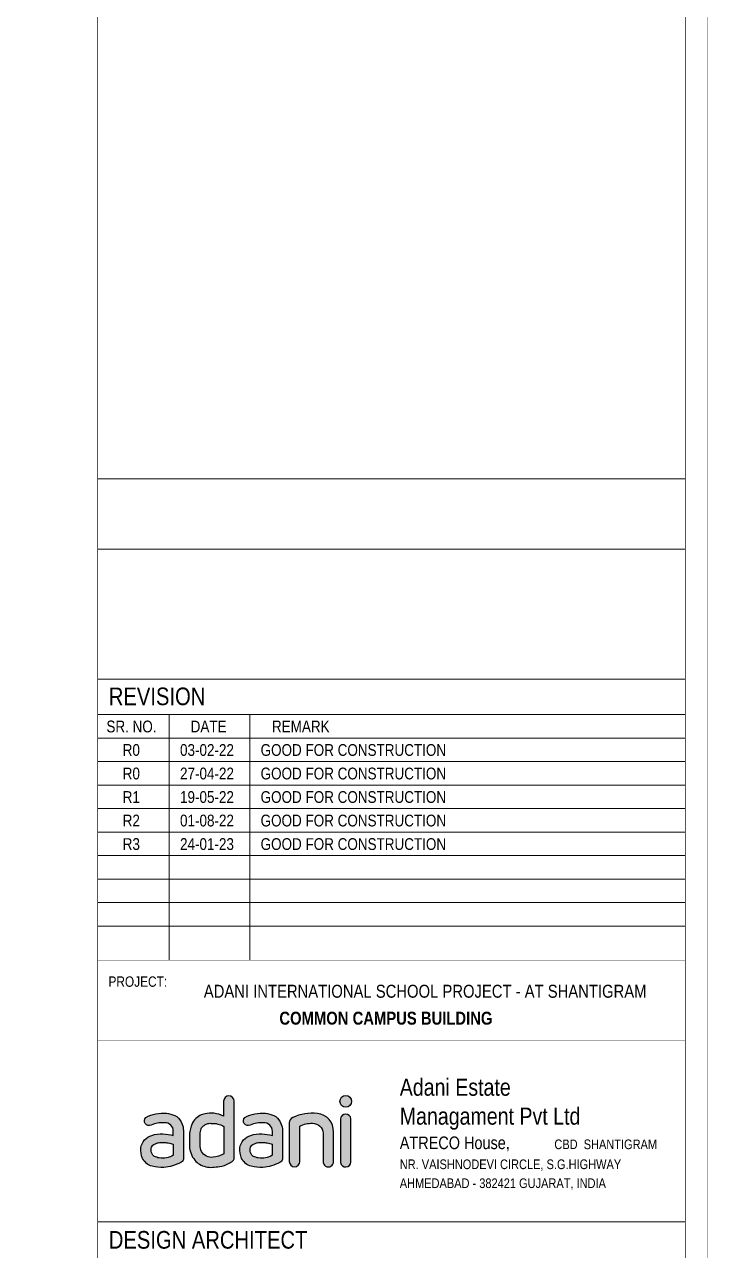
# Model space of a CAD drawing. Header units: millimetres. Extents: x 1112055 to 3390982, y -148532 to 766891.
# Drawn here: x 2376265 to 2390295, y 626896 to 652073 of the extents above; entities that cross this region are included whole.
import ezdxf

# ---------------------------------------------------------------- set-up
doc = ezdxf.new("R2010")
doc.units = ezdxf.units.MM
for name, color, linetype, lineweight in [('B TITLE BLOCK', 250, 'Continuous', 0), ('TB IL', 7, 'Continuous', 9), ('tb text', 7, 'Continuous', 13)]:
    doc.layers.add(name, color=color, linetype=linetype, lineweight=lineweight)
doc.layers.add('FORMAT TEXT', color=7, linetype='Continuous')
doc.styles.add('SWINC', font='swissc.ttf')

# ---------------------------------------------------------------- blocks, each defined once
blk = doc.blocks.new('A$C448A1362')
h = blk.add_hatch(color=144)
h.set_gradient(color1=(0, 128, 167), color2=(196, 60, 91), rotation=5, tint=1)
edge = h.paths.add_edge_path()
edge.add_arc((14.81933344435538, -0.6985207138125133), 0.7431945778757773, 0, 360)
edge = h.paths.add_edge_path()
edge.add_line((14.15277161007043, -2.943220954840626), (14.15074250250791, -8.452755263949484))
edge.add_arc((14.81271016430946, -8.345192536199875), 0.6706496295921845, 189.2292944955668, 356.1382558233712)
edge.add_line((15.48183706351529, -8.390360206402192), (15.48183706351529, -2.906189741824846))
edge.add_arc((14.81858030050353, -2.970500210281671), 0.6663672936405483, 5.538180628108128, 177.6538117834876)
edge = h.paths.add_edge_path()
edge.add_line((7.658612856253058, -3.439845030765127), (7.658612856253058, -8.334052471542009))
edge.add_arc((8.327457436545956, -8.32652838341778), 0.668886899624382, 180.6445149192386, 359.3554850807614)
edge.add_line((8.996302016838627, -8.334052471542464), (8.996302016838627, -3.840593774361196))
edge.add_arc((10.43994891255898, -6.488699477092041), 3.016053741622978, 86.78809535472402, 118.5975448000749, ccw=False)
edge.add_arc((10.61373491564996, -4.807273183709412), 1.329898324167716, 3.2061460087869023, 90.20678352166891, ccw=False)
edge.add_line((11.94155164382369, -4.732893824975463), (11.94155164382369, -8.320863272386077))
edge.add_arc((12.60398342205281, -8.339524168990692), 0.6626945675571669, 178.3863879075979, 362.4913548570173)
edge.add_line((13.26605160525287, -8.310717734573473), (13.26605160525287, -4.586290803584006))
edge.add_arc((10.97818174704571, -4.509470264667243), 2.28915920881283, 358.0768837756475, 443.9565772997473)
edge.add_arc((10.59401221925009, -8.138142946765356), 5.938111340575273, 83.95657729974697, 114.9107743569737)
edge.add_arc((8.408866964090748, -3.432967517766201), 0.7502856299517944, 114.9107743569736, 180.5252106281581)
edge = h.paths.add_edge_path(flags=16)
edge.add_line((5.507758839991311, -6.128919827983509), (5.507758839991311, -7.509220247381791))
edge.add_arc((4.146227910375046, -5.350103415743206), 2.552557925878734, 260.598114554046, 302.23537625721383, ccw=False)
edge.add_arc((4.087928553207348, -5.702189379883976), 2.195677916363923, 243.4590382901451, 260.5981145540465, ccw=False)
edge.add_arc((3.365096810479827, -7.149373683017757), 0.5780165996690875, 209.8633087811852, 243.4590382901451, ccw=False)
edge.add_arc((4.137351262187394, -6.705965495283408), 1.468515201089699, 195.2092911337714, 209.8633087811827, ccw=False)
edge.add_arc((3.574157333157927, -6.859079973122107), 0.8848788031333445, 166.7985330258342, 195.2092911337714, ccw=False)
edge.add_arc((3.587606153449087, -6.862234728725753), 0.8986926820288219, 147.3576210444231, 166.798533025833, ccw=False)
edge.add_arc((3.389644337597701, -6.73542645901648), 0.6635986204241061, 120.63220694506651, 147.3576210444251, ccw=False)
edge.add_arc((4.530526850433716, -8.662080861807453), 2.902707839709622, 112.49789540908989, 120.632206945066, ccw=False)
edge.add_arc((3.650891727382941, -6.538233166334294), 0.6039066340219512, 97.65291712801451, 112.49789540909, ccw=False)
edge.add_arc((4.113118942007532, -9.978226818855319), 4.074815783988947, 87.68643739568421, 97.65291712801928, ccw=False)
edge.add_arc((4.113118942007304, -9.978226818858502), 4.074815783992284, 79.75290279672708, 87.68643739568432, ccw=False)
edge.add_arc((3.750854027135574, -11.98215784152194), 6.111228171535338, 73.29237366723208, 79.75290279672572, ccw=False)
edge = h.paths.add_edge_path()
edge.add_line((6.790154819498412, -4.403163846067628), (6.789647542607781, -8.021569906915602))
edge.add_arc((6.267806578629234, -7.927663462294049), 0.530222983307471, 290.01279134982053, 349.79867748199996, ccw=False)
edge.add_arc((3.985686338293817, -4.071748072450418), 5.002758515494103, 273.6188457994145, 299.5013455248223, ccw=False)
edge.add_arc((4.003606063649386, -4.355086746707229), 4.718853741165793, 255.66704751986748, 273.6188457994148, ccw=False)
edge.add_arc((3.293400358615145, -7.134654667361929), 1.849988117091353, 205.0891047683781, 255.66704751986708, ccw=False)
edge.add_arc((3.859586546516539, -6.869564954474072), 2.475159577771575, 173.9289781433874, 205.0891047683788, ccw=False)
edge.add_arc((3.123595983136966, -6.791286721989991), 1.735017975735576, 136.2598033714836, 173.9289781433874, ccw=False)
edge.add_arc((3.557998223588356, -7.206993982662198), 2.336281506215076, 109.5799741139754, 136.2598033714825, ccw=False)
edge.add_arc((3.91599006055776, -8.213464895504103), 3.404523919590422, 85.56592316711209, 109.5799741139746, ccw=False)
edge.add_arc((3.508382811704678, -13.46992161850562), 8.67676072668705, 76.65013801281992, 85.56592316711192, ccw=False)
edge.add_line((5.511817055116353, -5.027621698430494), (5.511817055116353, -4.501575562849439))
edge.add_arc((4.472484140997949, -4.465110926590796), 1.039972391973434, 357.9906215679799, 455.6588950534437)
edge.add_arc((4.086198299446323, -6.903609543656557), 3.484972647131051, 85.32993988743719, 113.1845555418632)
edge.add_arc((2.444315375492806, -3.165488927077377), 0.5988448662169389, 133.8620426340904, 296.78541516636506, ccw=False)
edge.add_arc((4.224328531941637, -6.831218957114515), 4.648377712036712, 84.78407122185848, 118.17724551367121, ccw=False)
edge.add_arc((4.305412553357883, -5.453939858085732), 3.269732674621548, 65.0770173786932, 84.00498154086301, ccw=False)
edge.add_arc((5.011671825826625, -3.985957337240734), 1.640984457002071, 25.615854055559396, 65.8410484831349, ccw=False)
edge.add_arc((4.440738750321316, -4.424729147798871), 2.350214712372408, 6.139679798615873, 29.24615656970508, ccw=False)
edge.add_line((6.777472897232656, -4.173367414613267), (6.790154819498412, -4.403163846067628))
edge = h.paths.add_edge_path()
edge.add_line((-0.6647863651678563, -0.6543876243279101), (-0.6647863651678563, -2.554646856619684))
edge.add_arc((-2.400736746012171, -6.432294233545463), 4.248490661933166, 65.88282809930101, 83.13487306898243)
edge.add_arc((-2.306256045762893, -5.647543298269056), 3.458072650285579, 83.13487306898298, 101.7924313308425)
edge.add_arc((-2.511163092840661, -4.666060909044745), 2.455428855959866, 101.7924313308415, 118.2655509453169)
edge.add_arc((-2.511163092840889, -4.66606090904429), 2.455428855959293, 118.2655509453176, 138.2614549608422)
edge.add_arc((-2.762000777547655, -4.442269798546704), 2.119271147127837, 138.261454960843, 163.1198987464418)
edge.add_arc((1.435355871833508, -5.715932123283665), 6.505615702627138, 163.1198987464423, 169.3828484008401)
edge.add_arc((-3.19076537750334, -4.848743643640091), 1.798916894248737, 169.3828484008401, 182.2402990978122)
edge.add_line((-4.988307303988677, -4.919064443836078), (-4.988307303988677, -6.369876351031735))
edge.add_arc((-2.069278757865959, -6.282007161035608), 2.9203507747582, 181.7242085214847, 219.8409375234252)
edge.add_arc((-2.492418944295423, -6.635066779090948), 2.369262114674396, 219.8409375234248, 238.8760015993548)
edge.add_arc((-2.291705121782343, -6.30265454861069), 2.757571179106963, 238.8760015993553, 256.8052270138245)
edge.add_arc((-2.291705121782343, -6.30265454861069), 2.757571179106969, 256.8052270138248, 274.3139534058478)
edge.add_arc((-3.081769659276461, 4.170752759902143), 13.2607355891034, 274.3139534058478, 278.35095906789)
edge.add_arc((-1.635209111257609, -5.683693761481891), 3.30068269457009, 278.3509590678898, 299.1663416277946)
edge.add_arc((-2.948734989847708, -3.330170478050832), 5.995941880507485, 299.166341627795, 305.5628000104232)
edge.add_arc((0.2806405914250263, -7.913759985370007), 0.3910279286526687, 311.2521827326039, 366.890062656182)
edge.add_line((0.6688445802926708, -7.866850455274061), (0.6647863651676289, -0.6543876243279101))
edge.add_arc((-2.273736754432321e-13, -0.6648689873070452), 0.6648689873071513, 0.9032798203518209, 179.0967201796482)
edge = h.paths.add_edge_path(flags=16)
edge.add_line((-0.6566699349179999, -3.865957618892708), (-0.6566699349179999, -7.331673335662117))
edge.add_arc((-2.177874036258572, -4.976513678812125), 2.803718767492351, 273.8152628129169, 302.8585285343123, ccw=False)
edge.add_arc((-2.222214389678811, -6.391559054528216), 1.40160951483312, 207.7678228712067, 279.4820398668521, ccw=False)
edge.add_arc((-1.983284873086404, -6.265757242648078), 1.671634346601225, 177.0124350050554, 207.7678228712068, ccw=False)
edge.add_line((-3.652647250965629, -6.178632963264818), (-3.652647250965629, -4.830798264866871))
edge.add_arc((-1.238173986717811, -5.021393273126478), 2.42198422805385, 159.7603310861371, 175.4865139123886, ccw=False)
edge.add_arc((-2.68210193758614, -4.488995900572945), 0.8830316980514378, 128.3998146419164, 159.7603310861371, ccw=False)
edge.add_arc((-2.214624559589311, -5.078809482746465), 1.635637279119564, 114.37650926095529, 128.3998146419147, ccw=False)
edge.add_arc((-2.394140627233583, -4.682636839643919), 1.200690406863742, 90.11877477638052, 114.3765092609566, ccw=False)
edge.add_arc((-2.371279833046856, -15.71044246335828), 12.22851972592457, 87.66288555333898, 90.11877477638222, ccw=False)
edge.add_arc((-1.946071046559382, -5.291973032022042), 1.801376886018847, 71.99206667147678, 87.66288555333881, ccw=False)
edge.add_arc((-6.364710685310456, -19.83489248203136), 17.00044722771216, 71.72441422244219, 72.98208476505982, ccw=False)
edge.add_arc((-1.948515104208809, -6.169105727444958), 2.640711107135314, 60.711755299823324, 69.72818362236211, ccw=False)
edge = h.paths.add_edge_path(flags=16)
edge.add_line((-7.044807818593881, -6.128919827983509), (-7.044807818593881, -7.509220247381791))
edge.add_arc((-8.406338748210146, -5.350103415743206), 2.552557925878734, 260.598114554046, 302.23537625721383, ccw=False)
edge.add_arc((-8.464638105377844, -5.702189379883976), 2.195677916363924, 243.4590382901451, 260.5981145540465, ccw=False)
edge.add_arc((-9.187469848105366, -7.149373683017757), 0.5780165996690874, 209.8633087811852, 243.4590382901451, ccw=False)
edge.add_arc((-8.41521539639757, -6.705965495283408), 1.468515201089699, 195.2092911337714, 209.8633087811827, ccw=False)
edge.add_arc((-8.978409325427265, -6.859079973122107), 0.8848788031333437, 166.7985330258342, 195.2092911337714, ccw=False)
edge.add_arc((-8.964960505136105, -6.862234728725753), 0.8986926820288219, 147.3576210444231, 166.798533025833, ccw=False)
edge.add_arc((-9.162922320987263, -6.73542645901648), 0.6635986204241063, 120.63220694506651, 147.3576210444251, ccw=False)
edge.add_arc((-8.022039808151249, -8.662080861807453), 2.902707839709622, 112.49789540908989, 120.632206945066, ccw=False)
edge.add_arc((-8.901674931202251, -6.538233166334294), 0.6039066340219509, 97.65291712801428, 112.49789540908989, ccw=False)
edge.add_arc((-8.43944771657766, -9.978226818855319), 4.074815783988947, 87.68643739568421, 97.65291712801928, ccw=False)
edge.add_arc((-8.439447716577888, -9.978226818858502), 4.074815783992284, 79.75290279672708, 87.68643739568432, ccw=False)
edge.add_arc((-8.801712631449618, -11.98215784152194), 6.111228171535338, 73.29237366723208, 79.75290279672572, ccw=False)
edge = h.paths.add_edge_path()
edge.add_line((-5.762411839086781, -4.403163846067628), (-5.762919115977411, -8.021569906915602))
edge.add_arc((-6.284760079955959, -7.927663462294049), 0.5302229833074719, 290.01279134982065, 349.798677482, ccw=False)
edge.add_arc((-8.566880320291148, -4.071748072450418), 5.002758515494103, 273.6188457994145, 299.5013455248223, ccw=False)
edge.add_arc((-8.548960594935807, -4.355086746707229), 4.718853741165793, 255.66704751986748, 273.6188457994148, ccw=False)
edge.add_arc((-9.259166299970047, -7.134654667361929), 1.849988117091353, 205.0891047683781, 255.66704751986708, ccw=False)
edge.add_arc((-8.692980112068653, -6.869564954474072), 2.475159577771575, 173.9289781433874, 205.0891047683788, ccw=False)
edge.add_arc((-9.428970675448227, -6.791286721989991), 1.735017975735576, 136.2598033714836, 173.9289781433874, ccw=False)
edge.add_arc((-8.994568434996836, -7.206993982662198), 2.336281506215077, 109.5799741139754, 136.2598033714825, ccw=False)
edge.add_arc((-8.636576598027432, -8.213464895504103), 3.404523919590422, 85.56592316711209, 109.5799741139746, ccw=False)
edge.add_arc((-9.044183846880514, -13.46992161850562), 8.67676072668705, 76.65013801281992, 85.56592316711192, ccw=False)
edge.add_line((-7.040749603468839, -5.027621698430494), (-7.040749603468839, -4.501575562849439))
edge.add_arc((-8.080082517587016, -4.465110926590796), 1.039972391973435, 357.9906215679799, 455.6588950534437)
edge.add_arc((-8.466368359138869, -6.903609543656557), 3.484972647131051, 85.32993988743719, 113.1845555418632)
edge.add_arc((-10.10825128309239, -3.165488927077377), 0.5988448662169391, 133.8620426340904, 296.7854151663651, ccw=False)
edge.add_arc((-8.328238126643555, -6.831218957114515), 4.648377712036713, 84.78407122185848, 118.17724551367121, ccw=False)
edge.add_arc((-8.24715410522731, -5.453939858085732), 3.269732674621548, 65.0770173786932, 84.00498154086301, ccw=False)
edge.add_arc((-7.540894832758568, -3.985957337240734), 1.640984457002071, 25.615854055559396, 65.8410484831349, ccw=False)
edge.add_arc((-8.111827908263876, -4.424729147798871), 2.350214712372407, 6.139679798615873, 29.24615656970508, ccw=False)
edge.add_line((-5.775093761352537, -4.173367414613267), (-5.762411839086781, -4.403163846067628))
at = {"layer": 'Defpoints'}
for points in [[(-0.6647863651678563, -0.6543876243279101), (-0.6647863651678563, -2.554646856619684, 0.07541875449206863), (-1.892903717377976, -2.214264063008386, 0.08158927728195095), (-3.012971091884083, -2.262455367618031, 0.07200158244177832), (-3.673952880372099, -2.503411890666257, 0.08747065465243846), (-4.343380748454138, -3.031402128400487, 0.1088927901249689), (-4.789962039753391, -3.826897298314407, 0.02733407760724219), (-4.95888524433235, -4.517301146458749, 0.05616014285171117), (-4.988307303988677, -4.919064443836078), (-4.988307303988677, -6.369876351031735, 0.1678662430565968), (-4.311599931891351, -8.152954621588151, 0.08324764646749883), (-3.717071416075441, -8.663275173559896, 0.07839098920922768), (-2.921153974680465, -8.987425106671026, 0.07654520455502953), (-2.084276282893143, -9.052413098854458, 0.01761658224182823), (-1.155830395295652, -8.949379339873985, 0.09107480465804352), (-0.02663203675820114, -8.565878010559345, 0.02791706392525837), (0.5384744194011546, -8.207740525776217, 0.2476503926846541), (0.6688445802926708, -7.866850455274061), (0.6647863651676289, -0.6543876243279101, 0.9843577705796193), (-0.6647863651678563, -0.6543876243279101, -0.9843577705796193)], [(7.658612856253058, -3.439845030765127), (7.658612856253058, -8.334052471542464, 0.9888138903809678), (8.996302016838627, -8.334052471542464), (8.996302016838627, -3.840593774361196, -0.1396930776755655), (10.60893525214442, -3.477383520671765, -0.3989627704076013), (11.94155164382369, -4.732893824975463), (11.94155164382369, -8.320863272386077, 1.036479897949533), (13.26605160525287, -8.310717734573473), (13.26605160525287, -4.586290803584006, 0.3933042129500563), (11.21918935156964, -2.233033307961932, 0.1358904779811795), (8.092841874630494, -2.752484843964567, 0.2943844530381903), (7.658612856253058, -3.439845030765127, 4.248669503008863)], [(14.15277161007043, -2.943220954840626), (14.15074250250791, -8.452755263949484, 0.891820705005876), (15.48183706351529, -8.390360206402192), (15.48183706351529, -2.906189741824846, 0.933458803029733), (14.15277161007043, -2.943220954840626, 1.924318933905837)], [(-0.6566699349179999, -3.865957618892708), (-0.6566699349179999, -7.331673335661662, -0.1274079101730488), (-1.99131543415956, -7.77401878428941, -0.3235416448118485), (-3.462418416980199, -7.044554615566767, -0.1350070942812793), (-3.652647250965629, -6.178632963264818), (-3.652647250965629, -4.830798264866871, -0.06872631680704114), (-3.510609721589844, -4.183512952425872, -0.1376965565907644), (-3.230592877963318, -3.79696796176745, -0.06126469009804751), (-2.889702807461617, -3.588984436609962, -0.10624137210056), (-2.396629669771301, -3.48194901268721, -0.01071624843410108), (-1.872612641752767, -3.492094550499814, -0.06848360903983725), (-1.389177764984424, -3.578838898797358, -0.005487678053938331), (-1.033576664654447, -3.691961645407218, -0.03936189994623337), (-0.6566699349179999, -3.865957618892708, 1.356783517631229)], [(-7.044807818593881, -6.128919827983509), (-7.044807818593881, -7.509220247381791, -0.1837024111024695), (-8.82332059713508, -7.86837228594618, -0.07492305019557059), (-9.445749341935425, -7.666476083476255, -0.1476481128128201), (-9.688734972545944, -7.437186928912297, -0.06402749356167123), (-9.83229433259362, -7.091224089504294, -0.1246042540064638), (-9.839903485953073, -6.656995071127085, -0.08503102905075369), (-9.72170797043691, -6.377485504390961, -0.1171430805373001), (-9.501042523013666, -6.164429210327171, -0.03550754085689274), (-9.132759500417933, -5.980287699029532, -0.06486417715555219), (-8.982098263901435, -5.939705547779113, -0.04351440527225555), (-8.274954278366295, -5.906732549888375, -0.03463040874682313), (-7.714563698912571, -5.96840552179242, -0.02819684536750116), (-7.044807818593881, -6.128919827983509, 0.4870208130656629)], [(5.507758839991311, -6.128919827983509), (5.507758839991311, -7.509220247381791, -0.1837024111024695), (3.729246061450112, -7.86837228594618, -0.07492305019557059), (3.106817316649767, -7.666476083476255, -0.1476481128128201), (2.86383168603902, -7.437186928912297, -0.06402749356167123), (2.720272325991345, -7.091224089504294, -0.1246042540064638), (2.712663172632119, -6.656995071127085, -0.08503102905075369), (2.830858688148282, -6.377485504390961, -0.1171430805373001), (3.051524135571299, -6.164429210327171, -0.03550754085689274), (3.419807158167259, -5.980287699029532, -0.06486417715555219), (3.57046839468353, -5.939705547779113, -0.04351440527225555), (4.277612380218898, -5.906732549888375, -0.03463040874682313), (4.838002959672622, -5.96840552179242, -0.02819684536750116), (5.507758839991311, -6.128919827983509, 0.4870208130656629)]]:
    blk.add_lwpolyline(points, format="xyb", dxfattribs=at)
for points in [[(-5.762411839086781, -4.403163846067628), (-5.762919115977411, -8.021569906915602, -0.2669481187597852), (-6.103301909588708, -8.425869588745854, -0.1134162915094906), (-8.2511122645069, -9.064531194046367, -0.07849008793115403), (-9.717142478421238, -8.927059156686255, -0.2243418394939228), (-10.9346070159279, -7.919099975008749, -0.1368057198153948), (-11.15425790956988, -6.607789212736179, -0.1658590459996468), (-10.68249040128603, -5.591713600808589, -0.1169414544130342), (-9.777508428406009, -5.005808792133166, -0.1051662217590635), (-8.373365995148106, -4.819130896382148, -0.03892208847284846), (-7.040749603468839, -5.027621698430494), (-7.040749603468839, -4.501575562849439, 0.4539793650940807), (-8.182629884272046, -3.43020676984338, 0.1221406884645016), (-9.838381655281182, -3.700078075657302, -0.8610727055752213), (-10.52320545762882, -2.733715599011475, -0.1467451494329428), (-7.905656701989301, -2.20208941763326, -0.08277711465856903), (-6.869290014436729, -2.488700860838208, -0.1773403027500228), (-6.061197927666626, -3.276501871983101, -0.1011640304320547), (-5.775093761352537, -4.173367414613267)], [(6.790154819498412, -4.403163846067628), (6.789647542607781, -8.021569906915602, -0.2669481187597852), (6.449264748996484, -8.425869588745854, -0.1134162915094906), (4.301454394078291, -9.064531194046367, -0.07849008793115403), (2.835424180163955, -8.927059156686255, -0.2243418394939228), (1.617959642657297, -7.919099975008749, -0.1368057198153948), (1.398308749015314, -6.607789212736179, -0.1658590459996468), (1.870076257299161, -5.591713600808589, -0.1169414544130342), (2.775058230179184, -5.005808792133166, -0.1051662217590635), (4.179200663437086, -4.819130896382148, -0.03892208847284846), (5.511817055116353, -5.027621698430494), (5.511817055116353, -4.501575562849439, 0.4539793650940807), (4.369936774313146, -3.43020676984338, 0.1221406884645016), (2.71418500330401, -3.700078075657302, -0.8610727055752213), (2.029361200956373, -2.733715599011475, -0.1467451494329428), (4.646909956595891, -2.20208941763326, -0.08277711465856903), (5.683276644148464, -2.488700860838208, -0.1773403027500228), (6.491368730918566, -3.276501871983101, -0.1011640304320547), (6.777472897232656, -4.173367414613267)]]:
    blk.add_lwpolyline(points, format="xyb", close=True, dxfattribs=at)
blk.add_circle((14.81933344435538, -0.6985207138125133), 0.7431945778757773, dxfattribs=at)

msp = doc.modelspace()

# ---------------------------------------------------------------- linework, layer by layer
at = {"layer": 'B TITLE BLOCK', "color": 250, "lineweight": 0}
for p, q in [((2389841.488298127, 642746.1801087485), (2377768.294605605, 642746.1801087485)), ((2389841.488298127, 641297.3968656473), (2377768.294605605, 641297.3968656473)), ((2389841.488298127, 638627.2955736159), (2377768.294605605, 638627.2955736159)), ((2389841.488298127, 637902.9039520656), (2377768.294605605, 637902.9039520656)), ((2379236.852775922, 637902.9039520656), (2379236.852775922, 632857.4273853742)), ((2380891.836090902, 637902.9039520656), (2380891.836090902, 632857.4273853742)), ((2389841.488298127, 637419.9762043654), (2377768.294605605, 637419.9762043654)), ((2389841.488298127, 636937.0484566651), (2377768.294605605, 636937.0484566651)), ((2389841.488298127, 636454.1207089645), (2377768.294605605, 636454.1207089645)), ((2389841.488298127, 635971.1929612646), (2377768.294605605, 635971.1929612646)), ((2389841.488298127, 635488.265213564), (2377768.294605605, 635488.265213564)), ((2389841.488298127, 635005.3374658634), (2377768.294605605, 635005.3374658634)), ((2389841.488298127, 634522.4097181633), (2377768.294605605, 634522.4097181633)), ((2389841.488298127, 634039.4819704632), (2377768.294605605, 634039.4819704632)), ((2389841.488298127, 633556.5542227628), (2377768.294605605, 633556.5542227628)), ((2377768.294605604, 627481.0731905106), (2389841.488298127, 627481.0731905106))]:
    msp.add_line(p, q, dxfattribs=at)
at = {"layer": 'B TITLE BLOCK', "color": 1, "const_width": 10.0668797537439}
msp.add_lwpolyline([(2202163.636643533, 678597.1602636096), (2202163.636643533, 599270.4829199727), (2390289.955005636, 599270.4829199727), (2390289.955005636, 678597.1602636096)], close=True, dxfattribs=at)
at = {"layer": 'B TITLE BLOCK', "color": 250, "lineweight": 0}
for points, const_width in [([(2202612.103351041, 678148.6935561013), (2202612.103351041, 599718.9496274812), (2389841.488298127, 599718.9496274812), (2389841.488298127, 678148.6935561013)], 10.0668797537439), ([(2377768.294605605, 599718.9496274812), (2389841.488298127, 599718.9496274812), (2389841.488298127, 678148.6935561013), (2377768.294605605, 678148.6935561013)], 10.06687975374391), ([(2389841.488298127, 642746.1801087485), (2377768.294605605, 642746.1801087485), (2377768.294605605, 632857.4273853742), (2389841.488298127, 632857.4273853742)], 10.06687975374391), ([(2377768.294605604, 631200.100417794), (2389841.488298127, 631200.100417794), (2389841.488298127, 627481.0731905106), (2377768.294605604, 627481.0731905106)], 10.06687975374391), ([(2389841.488298127, 627481.0731905078), (2377768.294605605, 627481.0731905078), (2377768.294605605, 622746.891437595), (2389841.488298127, 622746.891437595)], 10.06687975374391)]:
    msp.add_lwpolyline(points, close=True, dxfattribs=dict(at, const_width=const_width))

# ---------------------------------------------------------------- block references
at = {"layer": 'TB IL', "xscale": 162.0472351606416, "yscale": 162.0472351606416, "zscale": 162.0472351606416}
msp.add_blockref('A$C448A1362', (2380463.08345632, 630071.3155400606), dxfattribs=at)

# ---------------------------------------------------------------- texts
at = {"layer": 'FORMAT TEXT', "style": 'SWINC'}
for s, p in [('REVISION', (2377996.952564863, 638094.4636816019)), ('DESIGN ARCHITECT', (2377996.952564863, 626933.5361046166))]:
    msp.add_text(s, height=362.1958107754754, dxfattribs=at).set_placement(p)
at = {"layer": 'FORMAT TEXT', "lineweight": 15, "style": 'SWINC'}
for s, p in [('SR. NO.', (2377947.901862122, 637536.3715252763)), ('DATE', (2379678.779802667, 637536.3715252763)), ('REMARK', (2381349.212496286, 637536.3715252763)), ('R3', (2378282.389947558, 635121.7327867739)), ('24-01-23', (2379459.804306387, 635121.7327867739)), ('GOOD FOR CONSTRUCTION', (2381114.787621381, 635121.7327867739))]:
    msp.add_text(s, height=241.4638738503169, dxfattribs=at).set_placement(p)
at = {"layer": 'FORMAT TEXT', "color": 252, "lineweight": 15, "style": 'SWINC'}
for s, p in [('R0', (2378282.389947558, 637053.4437775759)), ('03-02-22', (2379459.804306387, 637053.4437775759)), ('GOOD FOR CONSTRUCTION', (2381114.787621381, 637053.4437775759)), ('R0', (2378282.389947558, 636570.5160298753)), ('27-04-22', (2379459.804306387, 636570.5160298753)), ('GOOD FOR CONSTRUCTION', (2381114.787621381, 636570.5160298753)), ('R1', (2378282.389947558, 636087.5882821754)), ('19-05-22', (2379459.804306387, 636087.5882821754)), ('GOOD FOR CONSTRUCTION', (2381114.787621381, 636087.5882821754)), ('R2', (2378282.389947558, 635604.6605344748)), ('01-08-22', (2379459.804306387, 635604.6605344748)), ('GOOD FOR CONSTRUCTION', (2381114.787621381, 635604.6605344748))]:
    msp.add_text(s, height=241.4638738503169, dxfattribs=at).set_placement(p)
at = {"layer": 'tb text', "color": 7, "style": 'SWINC'}
msp.add_text('PROJECT:', height=213.040230641824, dxfattribs=at).set_placement((2377989.166012796, 632311.301033603))
at = {"layer": 'tb text', "style": 'SWINC'}
for s, height, p in [('Adani Estate', 350.9924744249487, (2383973.569477343, 630073.5764638628)), ('Managament Pvt Ltd', 350.9924744249487, (2383973.569477343, 629479.57000617)), ('ATRECO House,', 259.2746309329653, (2383973.569477343, 628977.2813919699)), ('  CBD  SHANTIGRAM', 197.4324459628344, (2387023.132993554, 628977.2813919694)), ('NR. VAISHNODEVI CIRCLE, S.G.HIGHWAY', 197.4324459628344, (2383973.569477343, 628567.4075772365)), ('AHMEDABAD - 382421 GUJARAT, INDIA', 197.4324459628344, (2383973.569477343, 628178.1478241603))]:
    msp.add_text(s, height=height, dxfattribs=at).set_placement(p)
at = {"layer": 'tb text', "char_height": 265.6102612351745, "width": 17108.2792668802, "attachment_point": 1, "style": 'SWINC'}
for s, insert in [('ADANI INTERNATIONAL SCHOOL PROJECT - AT SHANTIGRAM', (2379948.269329418, 632352.3524810908)), ('{\\fSwis721 Cn BT|b1|i0|c0|p34;COMMON CAMPUS BUILDING}', (2381500.332425191, 631799.1150528386))]:
    msp.add_mtext(s, dxfattribs=dict(at, insert=insert))

doc.saveas('drawing.dxf')
